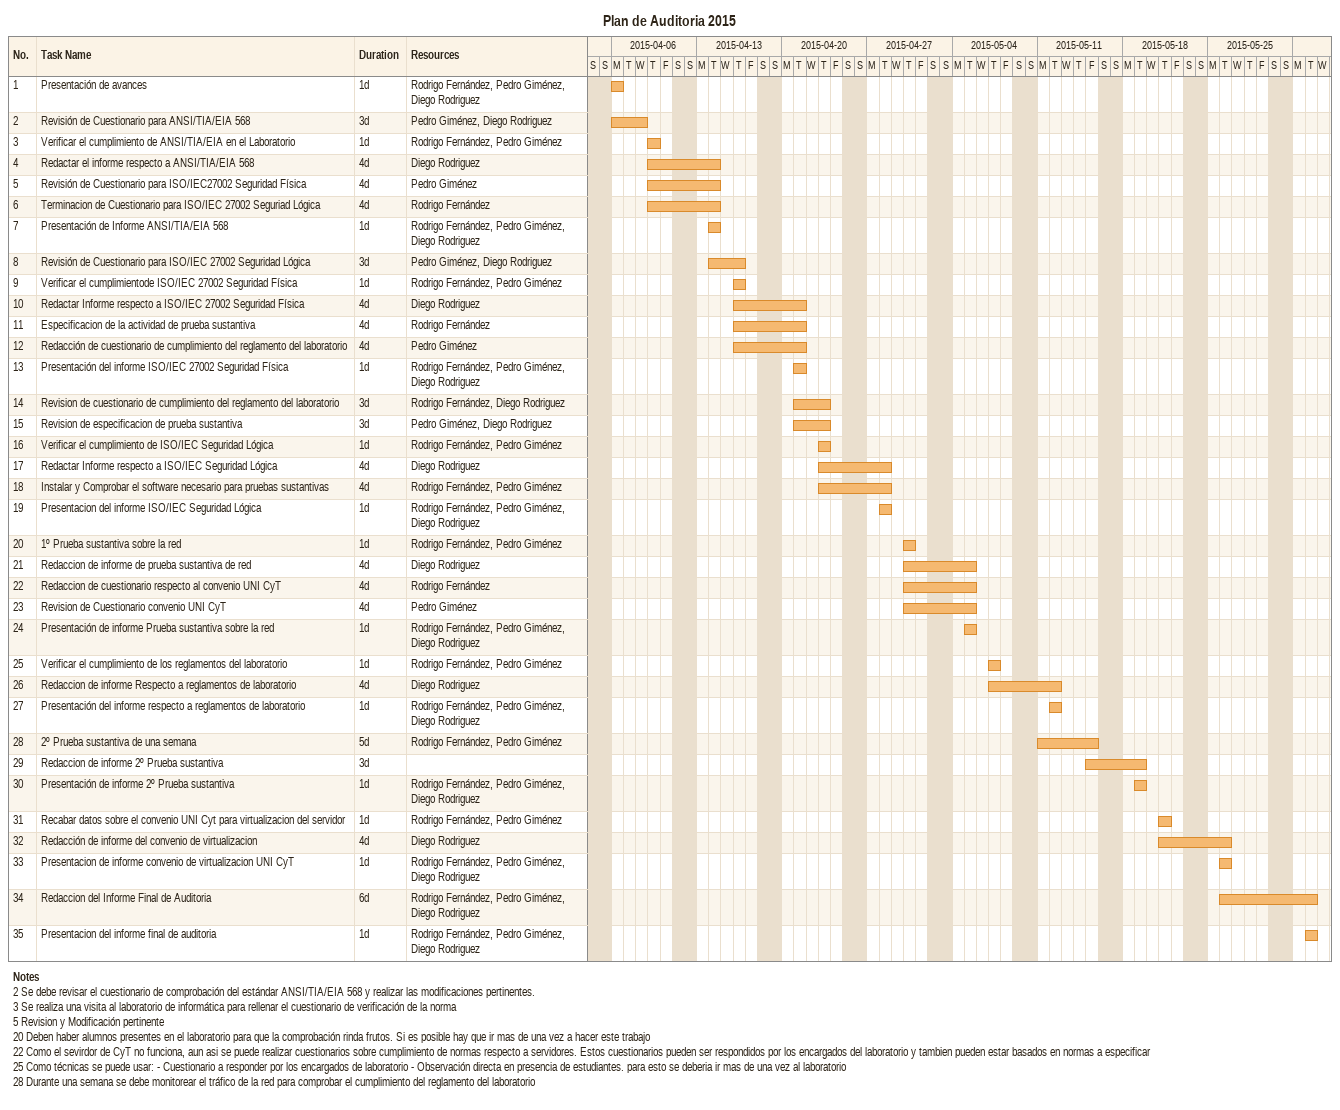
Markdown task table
Plan de Auditoria 2015

| ID | Task | Duration | Start | Finish | Resources |
|---|---|---|---|---|---|
| 1 | Presentación de avances | 1d | 2015-04-06 | 2015-04-06 | Rodrigo Fernández, Pedro Giménez, Diego Rodriguez |
| 2 | Revisión de Cuestionario para ANSI/TIA/EIA 568 | 3d | 2015-04-06 | 2015-04-08 | Pedro Giménez, Diego Rodriguez |
| 3 | Verificar el cumplimiento de ANSI/TIA/EIA en el Laboratorio | 1d | 2015-04-09 | 2015-04-09 | Rodrigo Fernández, Pedro Giménez |
| 4 | Redactar el informe respecto a ANSI/TIA/EIA 568 | 4d | 2015-04-09 | 2015-04-14 | Diego Rodriguez |
| 5 | Revisión de Cuestionario para ISO/IEC27002 Seguridad Física | 4d | 2015-04-09 | 2015-04-14 | Pedro Giménez |
| 6 | Terminacion de Cuestionario para ISO/IEC 27002 Seguriad Lógica | 4d | 2015-04-09 | 2015-04-14 | Rodrigo Fernández |
| 7 | Presentación de Informe ANSI/TIA/EIA 568 | 1d | 2015-04-14 | 2015-04-14 | Rodrigo Fernández, Pedro Giménez, Diego Rodriguez |
| 8 | Revisión de Cuestionario para ISO/IEC 27002 Seguridad Lógica | 3d | 2015-04-14 | 2015-04-16 | Pedro Giménez, Diego Rodriguez |
| 9 | Verificar el cumplimientode ISO/IEC 27002 Seguridad Física | 1d | 2015-04-16 | 2015-04-16 | Rodrigo Fernández, Pedro Giménez |
| 10 | Redactar Informe respecto a ISO/IEC 27002 Seguridad Física | 4d | 2015-04-16 | 2015-04-21 | Diego Rodriguez |
| 11 | Especificacion de la actividad de prueba sustantiva | 4d | 2015-04-16 | 2015-04-21 | Rodrigo Fernández |
| 12 | Redacción de cuestionario de cumplimiento del reglamento del laboratorio | 4d | 2015-04-16 | 2015-04-21 | Pedro Giménez |
| 13 | Presentación del informe ISO/IEC 27002 Seguridad Física | 1d | 2015-04-21 | 2015-04-21 | Rodrigo Fernández, Pedro Giménez, Diego Rodriguez |
| 14 | Revision de cuestionario de cumplimiento del reglamento del laboratorio | 3d | 2015-04-21 | 2015-04-23 | Rodrigo Fernández, Diego Rodriguez |
| 15 | Revision de especificacion de prueba sustantiva | 3d | 2015-04-21 | 2015-04-23 | Pedro Giménez, Diego Rodriguez |
| 16 | Verificar el cumplimiento de ISO/IEC Seguridad Lógica | 1d | 2015-04-23 | 2015-04-23 | Rodrigo Fernández, Pedro Giménez |
| 17 | Redactar Informe respecto a ISO/IEC Seguridad Lógica | 4d | 2015-04-23 | 2015-04-28 | Diego Rodriguez |
| 18 | Instalar y Comprobar el software necesario para pruebas sustantivas | 4d | 2015-04-23 | 2015-04-28 | Rodrigo Fernández, Pedro Giménez |
| 19 | Presentacion del informe ISO/IEC Seguridad Lógica | 1d | 2015-04-28 | 2015-04-28 | Rodrigo Fernández, Pedro Giménez, Diego Rodriguez |
| 20 | 1º Prueba sustantiva sobre la red | 1d | 2015-04-30 | 2015-04-30 | Rodrigo Fernández, Pedro Giménez |
| 21 | Redaccion de informe de prueba sustantiva de red | 4d | 2015-04-30 | 2015-05-05 | Diego Rodriguez |
| 22 | Redaccion de cuestionario respecto al convenio UNI CyT | 4d | 2015-04-30 | 2015-05-05 | Rodrigo Fernández |
| 23 | Revision de Cuestionario convenio UNI CyT | 4d | 2015-04-30 | 2015-05-05 | Pedro Giménez |
| 24 | Presentación de informe Prueba sustantiva sobre la red | 1d | 2015-05-05 | 2015-05-05 | Rodrigo Fernández, Pedro Giménez, Diego Rodriguez |
| 25 | Verificar el cumplimiento de los reglamentos del laboratorio | 1d | 2015-05-07 | 2015-05-07 | Rodrigo Fernández, Pedro Giménez |
| 26 | Redaccion de informe Respecto a reglamentos de laboratorio | 4d | 2015-05-07 | 2015-05-12 | Diego Rodriguez |
| 27 | Presentación del informe respecto a reglamentos de laboratorio | 1d | 2015-05-12 | 2015-05-12 | Rodrigo Fernández, Pedro Giménez, Diego Rodriguez |
| 28 | 2º Prueba sustantiva de una semana | 5d | 2015-05-11 | 2015-05-15 | Rodrigo Fernández, Pedro Giménez |
| 29 | Redaccion de informe 2º Prueba sustantiva | 3d | 2015-05-15 | 2015-05-19 |  |
| 30 | Presentación de informe 2º Prueba sustantiva | 1d | 2015-05-19 | 2015-05-19 | Rodrigo Fernández, Pedro Giménez, Diego Rodriguez |
| 31 | Recabar datos sobre el convenio UNI Cyt para virtualizacion del servidor | 1d | 2015-05-21 | 2015-05-21 | Rodrigo Fernández, Pedro Giménez |
| 32 | Redacción de informe del convenio de virtualizacion | 4d | 2015-05-21 | 2015-05-26 | Diego Rodriguez |
| 33 | Presentacion de informe convenio de virtualizacion UNI CyT | 1d | 2015-05-26 | 2015-05-26 | Rodrigo Fernández, Pedro Giménez, Diego Rodriguez |
| 34 | Redaccion del Informe Final de Auditoria | 6d | 2015-05-26 | 2015-06-02 | Rodrigo Fernández, Pedro Giménez, Diego Rodriguez |
| 35 | Presentacion del informe final de auditoria | 1d | 2015-06-02 | 2015-06-02 | Rodrigo Fernández, Pedro Giménez, Diego Rodriguez |

Notes
- 2: Se debe revisar el cuestionario de comprobación del estándar ANSI/TIA/EIA 568 y realizar las modificaciones pertinentes.
- 3: Se realiza una visita al laboratorio de informática para rellenar el cuestionario de verificación de la norma
- 5: Revision y Modificación pertinente
- 20: Deben haber alumnos presentes en el laboratorio para que la comprobación rinda frutos. Si es posible hay que ir mas de una vez a hacer este trabajo
- 22: Como el sevirdor de CyT no funciona, aun asi se puede realizar cuestionarios sobre cumplimiento de normas respecto a servidores. Estos cuestionarios pueden ser respondidos por los encargados del laboratorio y tambien pueden estar basados en normas a especificar
- 25: Como técnicas se puede usar: - Cuestionario a responder por los encargados de laboratorio - Observación directa en presencia de estudiantes. para esto se deberia ir mas de una vez al laboratorio
- 28: Durante una semana se debe monitorear el tráfico de la red para comprobar el cumplimiento del reglamento del laboratorio
